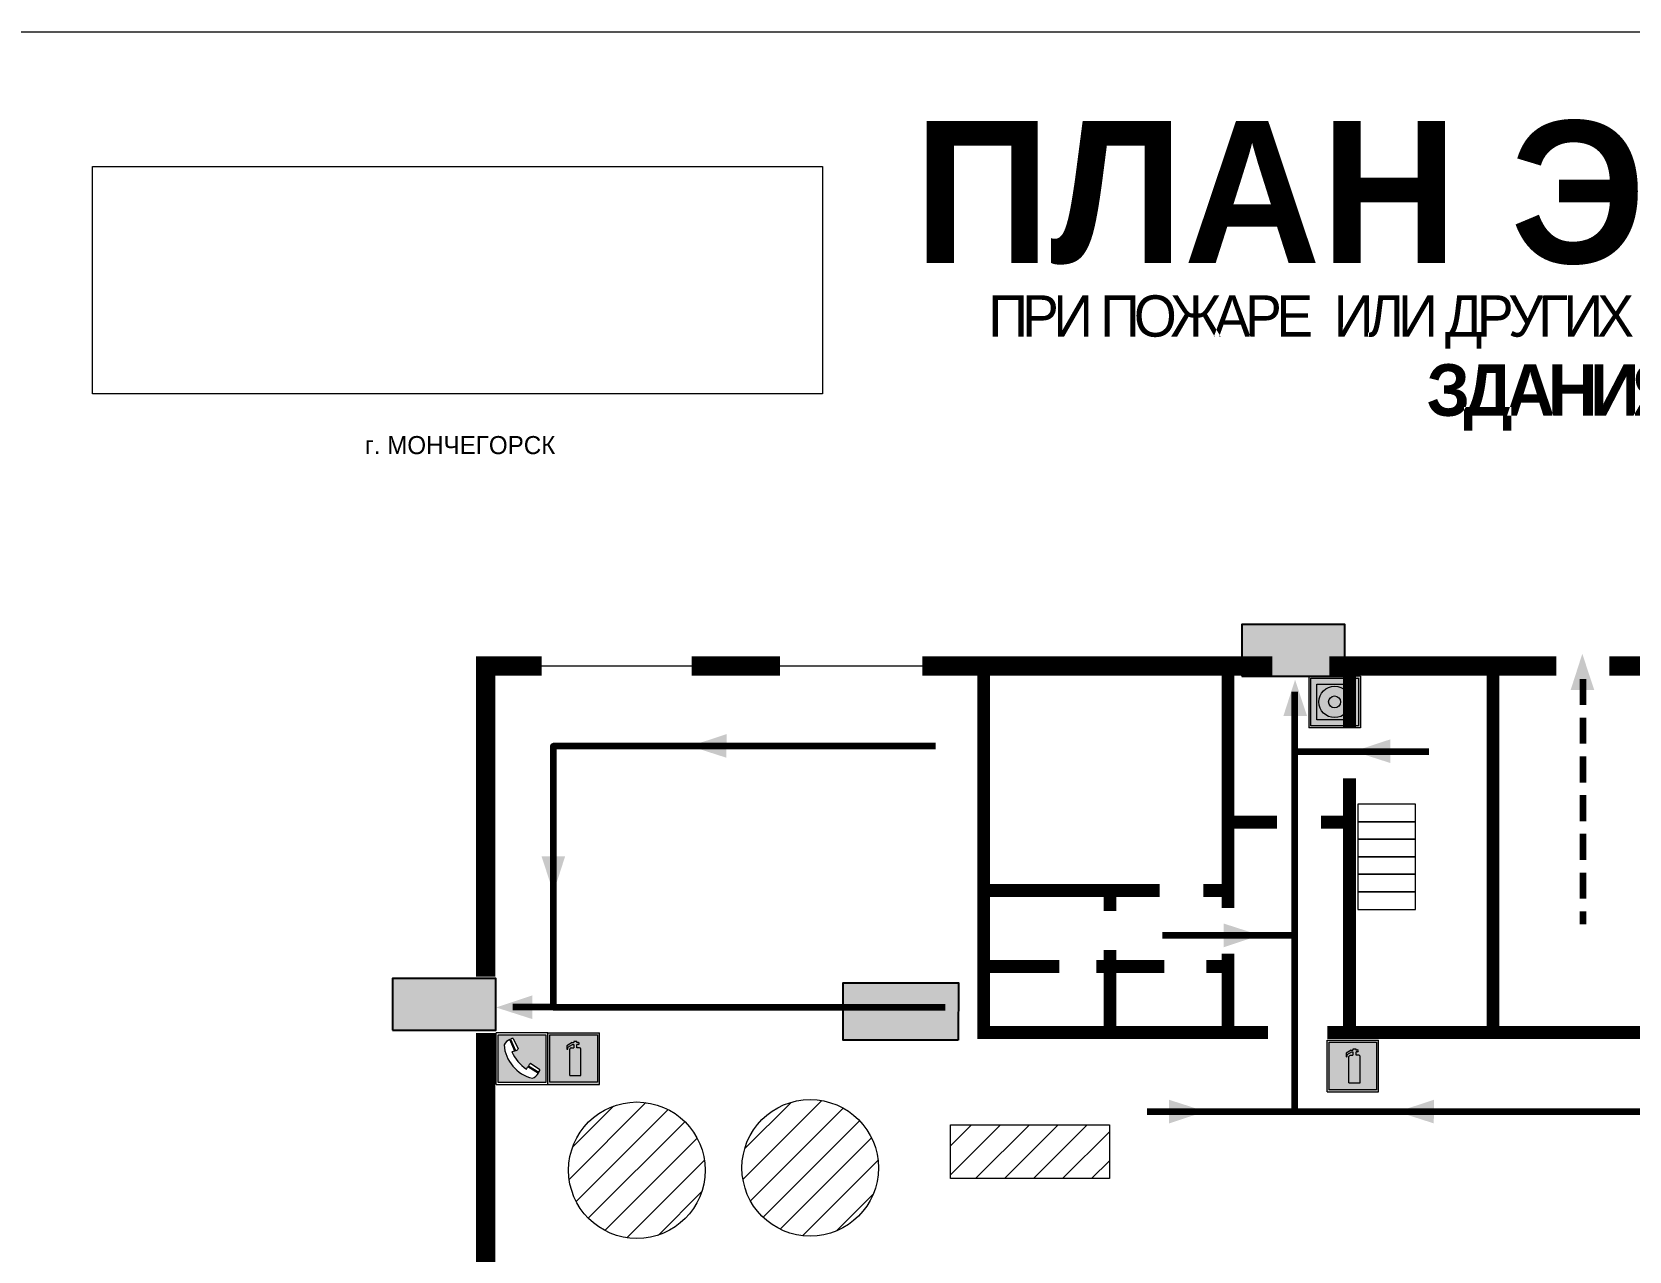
# Model space of a CAD drawing. Header units: millimetres. Extents: x 13810 to 67229, y 12374 to 21950.
# Drawn here: x 19675.6 to 19923.1, y 15543 to 15731.9 of the extents above; entities that cross this region are included whole.
import ezdxf

# ---------------------------------------------------------------- set-up
doc = ezdxf.new("R2010")
doc.units = ezdxf.units.MM
doc.linetypes.add('{ Wide Dash }', pattern=[12, 4, -2, 4, -2])
doc.layers.add('План_Штампы', color=7, linetype='Continuous')
doc.styles.add('обычный', font='arial.ttf')
picture_1 = doc.add_image_def('image1.jpg', size_in_pixel=(337, 105))
pattern_1 = [(225, (41000.2373, 17160.1665), (2.24506403, -2.24506403), [])]

# ---------------------------------------------------------------- blocks, each defined once
blk = doc.blocks.new('A$C3AD82952')
at = {"true_color": 0xf5f5ff}
h = blk.add_hatch(color=7, dxfattribs=at)
h.dxf.hatch_style = 1
h.paths.add_polyline_path([(8.21, 8.73, 0.414214), (7.89, 9.05), (7.22, 9.05), (7.22, 9.92), (7.59, 9.92, 1), (7.57, 10.36), (7.22, 10.36), (7.22, 10.6), (6.43, 10.6), (6.43, 10.36), (6.01, 10.36), (4.74, 9.59), (4.74, 8.69), (4.98, 8.73), (4.98, 9.26), (6.12, 9.91), (6.43, 9.91), (6.43, 9.05), (5.76, 9.05, 0.414214), (5.44, 8.73), (5.44, 2.2), (8.21, 2.2)], flags=0)
h.paths.add_polyline_path([(12.8, 12.8), (0, 12.8), (0, 0), (12.8, 0)])
h.paths.add_polyline_path([(0.51, 12.29), (12.29, 12.29), (12.29, 0.51), (0.51, 0.51)], flags=16)
h.paths.add_polyline_path([(4.74, 9.59), (6.01, 10.36), (6.43, 10.36), (6.43, 10.6), (7.22, 10.6), (7.22, 10.36), (7.59, 10.36, -0.94586), (7.59, 9.92), (7.22, 9.92), (7.22, 9.05), (7.89, 9.05, -0.414214), (8.21, 8.73), (8.21, 2.2), (5.44, 2.2), (5.44, 8.73, -0.414214), (5.76, 9.05), (6.43, 9.05), (6.43, 9.91), (6.12, 9.91), (4.98, 9.26), (4.98, 8.73), (4.74, 8.69)], flags=0)
h = blk.add_hatch(color=242)
h.dxf.hatch_style = 1
h.paths.add_polyline_path([(12.29, 12.29), (0.51, 12.29), (0.51, 0.51), (12.29, 0.51)])
h.paths.add_polyline_path([(4.74, 8.69), (4.74, 9.59), (6.01, 10.36), (6.43, 10.36), (6.43, 10.6), (7.22, 10.6), (7.22, 10.36), (7.59, 10.36, -0.94586), (7.59, 9.92), (7.22, 9.92), (7.22, 9.05), (7.89, 9.05, -0.414214), (8.21, 8.73), (8.21, 2.2), (5.44, 2.2), (5.44, 8.73, -0.414214), (5.76, 9.05), (6.43, 9.05), (6.43, 9.91), (6.12, 9.91), (4.98, 9.26), (4.98, 8.73)], flags=16)
h = blk.add_hatch(color=7, dxfattribs=at)
h.dxf.hatch_style = 1
h.paths.add_polyline_path([(8.21, 8.73, 0.414214), (7.89, 9.05), (7.22, 9.05), (7.22, 9.92), (7.59, 9.92, 1), (7.57, 10.36), (7.22, 10.36), (7.22, 10.6), (6.43, 10.6), (6.43, 10.36), (6.01, 10.36), (4.74, 9.59), (4.74, 8.69), (4.98, 8.73), (4.98, 9.26), (6.12, 9.91), (6.43, 9.91), (6.43, 9.05), (5.76, 9.05, 0.414214), (5.44, 8.73), (5.44, 2.2), (8.21, 2.2)])
at = {"color": 242, "lineweight": 5}
for p, q in [((0, 0), (0, 12.8)), ((0, 12.8), (12.8, 12.8)), ((12.8, 0), (12.8, 12.8)), ((6.01, 10.36), (4.74, 9.59)), ((4.74, 9.59), (4.74, 8.69)), ((4.74, 8.69), (4.98, 8.73)), ((4.98, 9.26), (6.12, 9.91)), ((4.98, 8.73), (4.98, 9.26)), ((5.44, 2.2), (5.44, 8.73)), ((5.76, 9.05), (6.43, 9.05)), ((6.01, 10.36), (6.43, 10.36)), ((6.12, 9.91), (6.43, 9.91)), ((7.22, 10.6), (6.43, 10.6)), ((6.43, 10.6), (6.43, 10.36)), ((6.43, 9.91), (6.43, 9.05)), ((7.22, 10.36), (7.22, 10.6)), ((7.59, 10.36), (7.22, 10.36)), ((7.22, 9.05), (7.22, 9.92)), ((7.59, 9.92), (7.22, 9.92)), ((7.89, 9.05), (7.22, 9.05)), ((8.21, 2.2), (8.21, 8.73)), ((0, 0), (12.8, 0)), ((5.44, 2.2), (8.21, 2.2))]:
    blk.add_line(p, q, dxfattribs=at)
blk.add_lwpolyline([(0.51, 12.29), (12.29, 12.29), (12.29, 0.51), (0.51, 0.51)], close=True, dxfattribs=at)
for centre, radius, start, end in [((5.76, 8.73), 0.32, 90, 180), ((7.58, 10.14), 0.223, 273.1875, 86.8125), ((7.89, 8.73), 0.32, 0, 90)]:
    blk.add_arc(centre, radius, start, end, dxfattribs=at)
blk = doc.blocks.new('A$C456E1F9C')
at = {"lineweight": 5}
h = blk.add_hatch(color=242, dxfattribs=at)
h.paths.add_polyline_path([(0.51, -1.47), (0.51, -13.26), (12.29, -13.26), (12.29, -1.47)])
h.paths.add_polyline_path([(5.42, -4.95, -0.254479), (4.78, -5.4), (3.52, -2.53, -0.209735), (4.23, -2.4)], flags=16)
h.paths.add_polyline_path([(8.53, -8.6), (10.87, -10.17), (10.54, -10.76), (8.03, -9.13, -0.192251)], flags=16)
h.paths.add_polyline_path([(4.61, -5.49, 0.005518), (3.87, -5.72, 0.128647), (7.49, -10.01, 0.00809), (7.83, -9.33), (10.47, -10.97, -0.16736), (8.99, -12.25, -0.327862), (1.95, -3.95, -0.166952), (3.36, -2.62)], flags=16)
at = {"color": 242, "lineweight": 5}
for p, q in [((0, -13.77), (0, -0.97)), ((12.8, -0.97), (0, -0.97)), ((4.61, -5.49), (3.36, -2.62)), ((3.52, -2.53), (4.78, -5.4)), ((4.23, -2.4), (5.42, -4.95)), ((12.8, -13.77), (12.8, -0.97)), ((7.83, -9.33), (10.47, -10.97)), ((8.03, -9.13), (10.54, -10.76)), ((10.81, -10.12), (8.53, -8.6)), ((10.54, -10.76), (10.8, -10.3)), ((10.8, -10.3), (10.81, -10.12)), ((0, -13.77), (12.8, -13.77))]:
    blk.add_line(p, q, dxfattribs=at)
blk.add_lwpolyline([(0.51, -1.47), (12.29, -1.47), (12.29, -13.26), (0.51, -13.26)], close=True, dxfattribs=at)
for centre, radius, start, end in [((4.59, -5.34), 2.99, 114.2845, 152.1974), ((11.12, -3.31), 9.19, 183.9915, 256.6009), ((4.02, -3.27), 0.891, 76.3284, 123.7092), ((14.98, -39.1), 35.17, 107.1487, 108.4135), ((13.86, -0.94), 11.08, 205.5536, 234.8762), ((4.68, -4.59), 0.824, 276.9621, 334.0723), ((-13.31, 0.8), 23.44, 332.5487, 334.4027), ((8.94, -9.5), 0.989, 114.4092, 157.9388), ((7.87, -9.46), 3, 291.9291, 329.9329)]:
    blk.add_arc(centre, radius, start, end, dxfattribs=at)
blk = doc.blocks.new('A$C54414219')
at = {"true_color": 0xffffff}
h = blk.add_hatch(color=7, dxfattribs=at)
h.paths.add_polyline_path([(2.39, -9.45), (2.39, -18.3), (11.23, -18.3), (11.23, -9.45)], flags=0)
h.paths.add_polyline_path([(10.71, -13.87, -1), (2.92, -13.87, -1)], flags=0)
h.paths.add_polyline_path([(8.3, -13.87, -1), (5.33, -13.87, -1)], flags=0)
h.paths.add_polyline_path([(0.41, -7.47), (0.41, -20.27), (13.21, -20.27), (13.21, -7.47)])
h.paths.add_polyline_path([(0.92, -19.77), (12.71, -19.77), (12.71, -7.98), (0.92, -7.98)], flags=16)
h.paths.add_polyline_path([(11.23, -9.45), (11.23, -18.3), (2.39, -18.3), (2.39, -9.45)], flags=0)
at = {"lineweight": 5}
h = blk.add_hatch(color=242, dxfattribs=at)
h.paths.add_polyline_path([(12.71, -7.98), (0.92, -7.98), (0.92, -19.77), (12.71, -19.77)])
h.paths.add_polyline_path([(11.23, -18.3), (2.39, -18.3), (2.39, -9.45), (11.23, -9.45)], flags=16)
h.paths.add_polyline_path([(10.71, -13.87, -1), (2.92, -13.87, -1)], flags=0)
h.paths.add_polyline_path([(8.3, -13.87, -1), (5.33, -13.87, -1)], flags=0)
at = {"true_color": 0xffffff}
h = blk.add_hatch(color=7, dxfattribs=at)
h.paths.add_polyline_path([(2.39, -9.45), (2.39, -18.3), (11.23, -18.3), (11.23, -9.45)])
h.paths.add_polyline_path([(10.71, -13.87, -1), (2.92, -13.87, -1)], flags=16)
h.paths.add_polyline_path([(8.3, -13.87, -1), (5.33, -13.87, -1)], flags=0)
at = {"lineweight": 5}
h = blk.add_hatch(color=242, dxfattribs=at)
h.paths.add_polyline_path([(2.92, -13.87, 1), (10.71, -13.87, 1)])
h.paths.add_polyline_path([(8.3, -13.87, -1), (5.33, -13.87, -1)], flags=16)
at = {"color": 242, "lineweight": 5}
for p, q in [((0.41, -20.27), (0.41, -7.47)), ((0.41, -7.47), (13.21, -7.47)), ((0.41, -7.47), (13.21, -7.47)), ((13.21, -20.27), (13.21, -7.47)), ((0.41, -20.27), (13.21, -20.27))]:
    blk.add_line(p, q, dxfattribs=at)
for points in [[(0.92, -7.98), (12.71, -7.98), (12.71, -19.77), (0.92, -19.77)], [(2.39, -9.45), (11.23, -9.45), (11.23, -18.3), (2.39, -18.3)]]:
    blk.add_lwpolyline(points, close=True, dxfattribs=at)
for radius in [3.89, 1.49]:
    blk.add_circle((6.81, -13.87), radius, dxfattribs=at)
blk = doc.blocks.new('A$C7B4425F7')
at = {"true_color": 0xffffff}
blk.add_hatch(color=7, dxfattribs=at).paths.add_polyline_path([(0, 0), (-16, 0), (-16, -8), (0, -8)])
h = blk.add_hatch(color=126)
h.paths.add_polyline_path([(-0.2, -0.2), (-15.8, -0.2), (-15.8, -7.8), (-0.2, -7.8)])
h.paths.add_polyline_path([(-11.76, -2.03), (-11.76, -3.66), (-11.17, -3.66, -0.568275), (-11.17, -6.18), (-12.58, -6.18), (-12.58, -2.03)], flags=16)
h.paths.add_polyline_path([(-13.33, -4.12, -0.495768), (-13.59, -6.18), (-15.03, -6.18), (-15.03, -2.03), (-13.59, -2.03, -0.487973)], flags=16)
h.paths.add_polyline_path([(-10.25, -2.03), (-9.48, -2.03), (-9.48, -6.18), (-10.25, -6.18)], flags=16)
h.paths.add_polyline_path([(-13.84, -3.69), (-14.24, -3.69), (-14.24, -3.03), (-13.9, -3.03, -0.692621)], flags=0)
h.paths.add_polyline_path([(-9.15, -2.03), (-8.4, -2.03), (-8.04, -3.07), (-7.68, -2.03), (-6.93, -2.03), (-7.64, -4.1), (-6.93, -6.18), (-7.68, -6.18), (-8.04, -5.14), (-8.4, -6.18), (-9.15, -6.18), (-8.44, -4.1)], flags=16)
h.paths.add_polyline_path([(-11.76, -4.46), (-11.42, -4.46, -0.692621), (-11.36, -5.12), (-11.76, -5.12)], flags=0)
h.paths.add_polyline_path([(-13.9, -5.2), (-14.24, -5.2), (-14.24, -4.55), (-13.84, -4.55, -0.708038)], flags=0)
edge = h.paths.add_edge_path(flags=16)
edge.add_ellipse((-5.51, -4.08), major_axis=(0, 2.05), ratio=0.586184, start_angle=0, end_angle=360)
edge = h.paths.add_edge_path(flags=0)
edge.add_ellipse((-5.51, -4.08), major_axis=(0, 1.14), ratio=0.454828, start_angle=0, end_angle=360)
h.paths.add_polyline_path([(-4.13, -4.96, 0.377264), (-3.48, -4.52, 0.0555), (-3.16, -2.03), (-1.66, -2.03), (-1.66, -4.96), (-0.96, -4.96), (-0.96, -7.01), (-1.75, -7.01), (-1.75, -6.18), (-3.3, -6.18), (-3.3, -7.02), (-4.13, -7.02)], flags=16)
h.paths.add_polyline_path([(-2.73, -2.91), (-2.28, -2.91), (-2.28, -4.96), (-3.05, -4.96, 0.079136)], flags=0)
at = {"color": 126}
blk.add_lwpolyline([(-16, -8), (0, -8), (0, 0), (-16, 0)], close=True, dxfattribs=at)
blk = doc.blocks.new('A$C32E8229D')
at = {"true_color": 0xffffff}
blk.add_hatch(color=7, dxfattribs=at).paths.add_polyline_path([(0, 0), (0, -8), (16, -8), (16, 0)])
h = blk.add_hatch(color=126)
h.paths.add_polyline_path([(0.2, -0.2), (15.8, -0.2), (15.8, -7.8), (0.2, -7.8)])
h.paths.add_polyline_path([(13.49, -2.05), (12.08, -2.05), (11.37, -2.63, 0.162397), (11.29, -2.84), (11.29, -3.63), (10.35, -3.63), (10.35, -4.05), (11.68, -4.05), (11.68, -3.48), (12.26, -4.28), (11.29, -5.1), (11.29, -6.78), (11.85, -6.78), (11.85, -5.44), (12.8, -4.64), (12.8, -5.94), (14.46, -5.94), (14.46, -5.39), (13.45, -5.39), (13.45, -3.97), (12.46, -2.59), (13.15, -2.59), (13.69, -3.34), (14.18, -3)], flags=16)
h.paths.add_polyline_path([(10.74, -1.82, 1), (11.8, -1.82, 1)], flags=16)
h.paths.add_polyline_path([(9.39, -3.59), (5.99, -3.59), (6.56, -3.03), (5.91, -3.03), (5.1, -3.83), (5.91, -4.64), (6.56, -4.64), (5.99, -4.09), (9.39, -4.09)], flags=16)
h.paths.add_polyline_path([(4.29, -1.08), (1.72, -1.08), (1.72, -6.6), (4.29, -6.6)], flags=16)
at = {"color": 126}
blk.add_lwpolyline([(16, -8), (0, -8), (0, 0), (16, 0)], close=True, dxfattribs=at)

msp = doc.modelspace()

# ---------------------------------------------------------------- hatches: boundary and pattern name
at = {"lineweight": 0}
h = msp.add_hatch(dxfattribs=at)
h.set_pattern_fill('ANSI31', color=256, angle=180)
h.set_pattern_definition(pattern_1)
h.paths.add_polyline_path([(20116.93, 15587.18), (20161.43, 15587.18), (20161.43, 15599.19), (20116.93, 15599.19)])
h.paths.add_polyline_path([(20116.93, 15608.71), (20161.43, 15608.71), (20161.43, 15620.72), (20116.93, 15620.72)])
h.paths.add_polyline_path([(19991.74, 15585.24), (20073.05, 15585.24), (20073.05, 15597.26), (19991.74, 15597.26)])
h.paths.add_polyline_path([(19991.74, 15609.93), (20053.45, 15609.93), (20053.45, 15621.95), (19991.74, 15621.95)])
h.paths.add_polyline_path([(20016.17, 15553.82), (20025.45, 15553.82), (20025.45, 15566.06), (20016.17, 15566.06)])
h.paths.add_polyline_path([(19911.34, 15527.69), (19918.8, 15527.69), (19918.8, 15541.07), (19911.34, 15541.07)])
h.paths.add_polyline_path([(19903.88, 15527.69), (19911.34, 15527.69), (19911.34, 15541.07), (19903.88, 15541.07)])
h.paths.add_polyline_path([(19859.85, 15527.69), (19867.31, 15527.69), (19867.31, 15541.07), (19859.85, 15541.07)])
h.paths.add_polyline_path([(19817.93, 15554.23), (19842.57, 15554.23), (19842.57, 15562.56), (19817.93, 15562.56)])
h.paths.add_polyline_path([(19785.63, 15555.9, 1), (19806.78, 15555.9, 1)])
h.paths.add_polyline_path([(19778.74, 15527.24), (19792.12, 15527.24), (19792.12, 15534.7), (19778.74, 15534.7)])
h.paths.add_polyline_path([(19778.74, 15519.78), (19792.12, 15519.78), (19792.12, 15527.24), (19778.74, 15527.24)])
h = msp.add_hatch(dxfattribs=at)
h.set_pattern_fill('ANSI31', color=256, angle=180)
h.set_pattern_definition(pattern_1)
h.paths.add_polyline_path([(19779.92, 15555.53, 1), (19758.77, 15555.53, 1)])

# ---------------------------------------------------------------- linework, layer by layer
at = {"color": 126, "lineweight": 0, "true_color": 0x008754}
msp.add_lwpolyline([(19659.64, 15731.92), (20259.64, 15731.92), (20259.64, 15336.92), (19659.64, 15336.92)], close=True, dxfattribs=at)
at = {"lineweight": 0}
for points, const_width in [([(19754.57, 15633.66), (19745.93, 15633.66), (19745.93, 15585.55)], 3), ([(19791.51, 15633.66), (19777.83, 15633.66)], 3), ([(19867.81, 15633.66), (19813.57, 15633.66)], 3), ([(19860.94, 15633.66), (19860.94, 15596.19)], 2), ([(19911.81, 15633.66), (19876.65, 15633.66)], 3), ([(19879.76, 15633.66), (19879.76, 15624.17)], 2), ([(19902.01, 15633.66), (19902.01, 15576.87)], 2), ([(20076.86, 15633.66), (19920.03, 15633.66)], 3), ([(19867.15, 15576.87), (19823.09, 15576.87), (19823.09, 15632.52)], 2), ([(19879.76, 15576.87), (19879.76, 15616.28)], 2), ([(19860.94, 15609.47), (19868.53, 15609.47)], 2), ([(19879.76, 15609.47), (19875.34, 15609.47)], 2), ([(19823.09, 15598.88), (19850.34, 15598.88)], 2), ([(19842.66, 15598.88), (19842.66, 15595.7)], 2), ([(19860.94, 15598.88), (19857.14, 15598.88)], 2), ([(19842.66, 15576.87), (19842.66, 15589.68)], 2), ([(19860.94, 15576.87), (19860.94, 15589.07)], 2), ([(19823.09, 15587.09), (19834.79, 15587.09)], 2), ([(19851.06, 15587.09), (19840.54, 15587.09)], 2), ([(19860.94, 15587.09), (19857.61, 15587.09)], 2), ([(19745.93, 15576.81), (19745.93, 15460.18), (19762.4, 15460.18)], 3), ([(19974.79, 15576.87), (19876.36, 15576.87)], 2)]:
    msp.add_lwpolyline(points, dxfattribs=dict(at, const_width=const_width))
msp.add_lwpolyline([(19813.57, 15633.66), (19747.89, 15633.66)], dxfattribs=at)
at = {"color": 126, "linetype": '{ Wide Dash }', "lineweight": 100, "true_color": 0x008754}
msp.add_lwpolyline([(19915.91, 15631.64), (19915.91, 15593.68)], dxfattribs=at)
at = {"color": 126, "lineweight": 100, "true_color": 0x008754}
for points in [[(19871.29, 15564.61), (19871.29, 15629.65)], [(19815.61, 15621.25), (19756.36, 15621.25), (19756.36, 15580.81), (19750.11, 15580.81)], [(19871.29, 15620.41), (19892.05, 15620.41)], [(19871.29, 15591.92), (19850.81, 15591.92)], [(19756.36, 15580.81), (19817.13, 15580.81)], [(20007.75, 15564.61), (19848.42, 15564.61)]]:
    msp.add_lwpolyline(points, dxfattribs=at)
at = {"lineweight": 0}
for points in [[(19889.99, 15612.24), (19881.08, 15612.24), (19881.08, 15609.53), (19889.99, 15609.53)], [(19889.99, 15609.53), (19881.08, 15609.53), (19881.08, 15606.82), (19889.99, 15606.82)], [(19889.99, 15606.82), (19881.08, 15606.82), (19881.08, 15604.1), (19889.99, 15604.1)], [(19889.99, 15604.1), (19881.08, 15604.1), (19881.08, 15601.39), (19889.99, 15601.39)], [(19889.99, 15601.39), (19881.08, 15601.39), (19881.08, 15598.67), (19889.99, 15598.67)], [(19889.99, 15598.67), (19881.08, 15598.67), (19881.08, 15595.96), (19889.99, 15595.96)], [(19842.57, 15554.23), (19817.93, 15554.23), (19817.93, 15562.56), (19842.57, 15562.56)]]:
    msp.add_lwpolyline(points, close=True, dxfattribs=at)
for centre in [(19769.35, 15555.53), (19796.21, 15555.9)]:
    msp.add_circle(centre, 10.58, dxfattribs=at)
at = {"layer": 'План_Штампы', "color": 126, "true_color": 0x008754}
for points in [[(19917.7, 15629.94), (19914.04, 15629.94), (19915.85, 15635.56)], [(19873.19, 15625.92), (19869.53, 15625.92), (19871.34, 15631.54)], [(19783.24, 15623.11), (19783.23, 15619.45), (19777.61, 15621.26)], [(19886.09, 15622.3), (19886.08, 15618.64), (19880.46, 15620.45)], [(19754.57, 15604.18), (19758.23, 15604.17), (19756.42, 15598.55)], [(19860.29, 15590.09), (19860.29, 15593.76), (19865.91, 15591.95)], [(19753.14, 15582.62), (19753.14, 15578.96), (19747.52, 15580.76)], [(19851.82, 15562.79), (19851.83, 15566.45), (19857.45, 15564.64)], [(19892.85, 15566.45), (19892.84, 15562.79), (19887.22, 15564.6)]]:
    msp.add_solid(points, dxfattribs=at)

# ---------------------------------------------------------------- block references
at = {"xscale": 0.625, "yscale": 0.625, "zscale": 0.625, "rotation": 180}
msp.add_blockref('A$C54414219', (19881.72, 15619.43), dxfattribs=at)
at = {"xscale": 0.625, "yscale": 0.625, "zscale": 0.625}
for name, p in [('A$C456E1F9C', (19747.55, 15577.44)), ('A$C3AD82952', (19755.55, 15568.84)), ('A$C3AD82952', (19876.29, 15567.69))]:
    msp.add_blockref(name, p, dxfattribs=at)
at = {"layer": 'План_Штампы'}
for p in [(19879.07, 15640.08), (19747.49, 15585.26)]:
    msp.add_blockref('A$C7B4425F7', p, dxfattribs=at)
at = {"layer": 'План_Штампы', "color": 126, "true_color": 0x008754, "xscale": 1.113761976465601, "yscale": 1.113761976465601, "zscale": 1.113761976465601, "rotation": 359.9978653237144}
msp.add_blockref('A$C32E8229D', (19801.34, 15584.59), dxfattribs=at)

# ---------------------------------------------------------------- texts
at = {"lineweight": 0, "style": 'обычный'}
for s, insert, char_height, width, attachment_point in [('{\\fProxima Nova Rg|b1|i0|c204|p2;ПЛАН ЭВАКУАЦИИ}', (19812.28, 15718.11), 22, 493.8901, 1), ('\\pi-8.4,l8.4,t8.4;{\\fProxima Nova Rg|b0|i0|c204|p2;г. МОНЧЕГОРСК\\H1.1997x; }', (19741.96, 15667.88), 2.8, 126.6484, 5)]:
    msp.add_mtext(s, dxfattribs=dict(at, insert=insert, char_height=char_height, width=width, attachment_point=attachment_point))
at = {"color": 0, "lineweight": 0, "insert": (19961.27, 15691.28), "char_height": 8, "width": 449.2158, "attachment_point": 5, "style": 'обычный'}
msp.add_mtext('{\\fArial Black|b1|i0|c204|p34;\\H2x;\\T0.85;  \\fArial Narrow|b0|i0|c204|p34;\\H0.8x;\\W0.9;\\P\\fProxima Nova Rg|b0|i0|c204|p2;\\H0.5x;\\W1;\\C256;ПРИ ПОЖАРЕ  ИЛИ ДРУГИХ ЧРЕЗВЫЧАЙНЫХ СИТУАЦИЯХ  ИЗ ПОМЕЩЕНИЙ \\fProxima Nova Rg|b1|i0|c204|p2;\\H1.25x;\\PЗДАНИЯ  УССНР ЦЭН отм. 0,00}', dxfattribs=at)

# ---------------------------------------------------------------- pictures from other files: only their frames are drawn
at = {"color": 7, "lineweight": 0, "true_color": 0xf5f5ff}
image = msp.add_image(picture_1, insert=(19685, 15675.84), size_in_units=(113.11, 35.24), dxfattribs=at)
image.dxf.flags = 7

doc.saveas('drawing.dxf')
